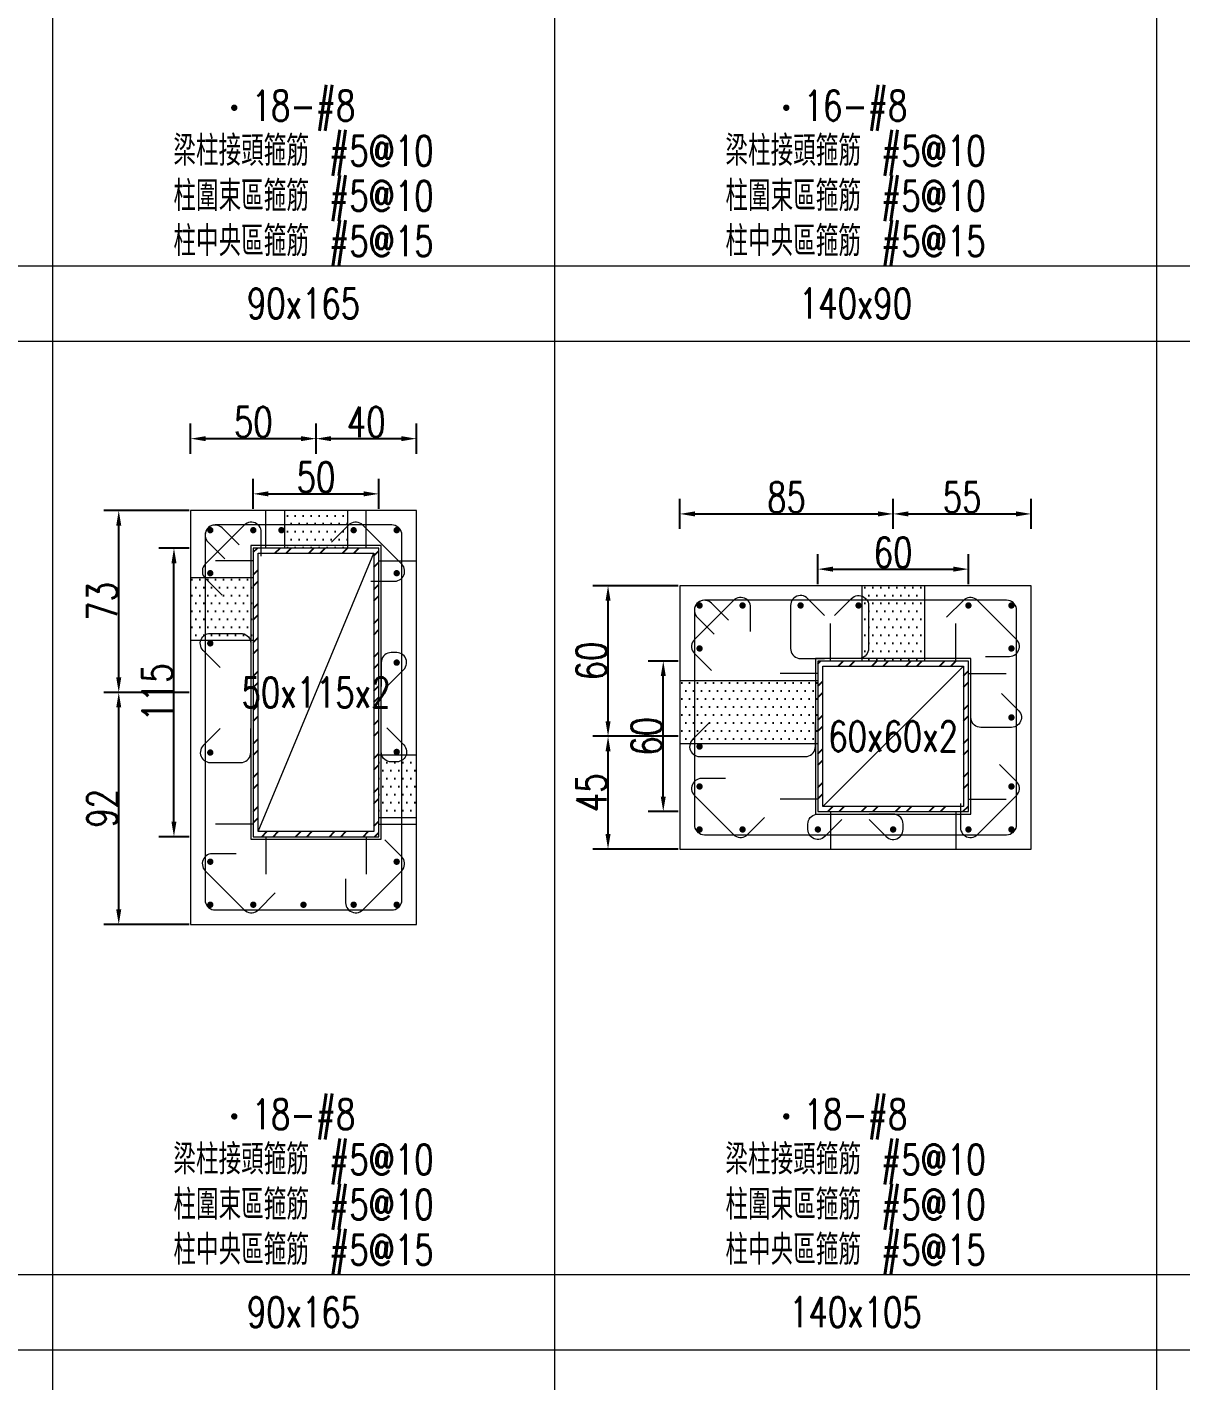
# Model space of a CAD drawing. Header units: millimetres. Extents: x 0 to 3905, y 0 to 8880.
# Drawn here: x 460 to 920, y 2802 to 3341 of the extents above; entities that cross this region are included whole.
import ezdxf
from ezdxf.enums import TextEntityAlignment as Align

# ---------------------------------------------------------------- set-up
doc = ezdxf.new("R2010")
doc.units = ezdxf.units.MM
doc.layers.get('DEFPOINTS').update_dxf_attribs({"color": 3})
for name, color, linetype in [('Hatch線', 6, 'Continuous'), ('TC-鋼粱', 132, 'Continuous'), ('主筋斷面', 2, 'Continuous'), ('文字-主筋根數', 7, 'Continuous'), ('文字-剪力筋 中央區', 7, 'Continuous'), ('文字-剪力筋-BC', 7, 'Continuous'), ('文字-剪力筋-圍束區', 7, 'Continuous'), ('文字-斷面尺寸', 7, 'Continuous'), ('文字-輔助字', 7, 'Continuous'), ('柱斷面線', 4, 'Continuous'), ('標註字', 4, 'Continuous'), ('箍筋線', 1, 'Continuous'), ('網格線', 7, 'Continuous'), ('鋼柱', 11, 'Continuous')]:
    doc.layers.add(name, color=color, linetype=linetype)
doc.styles.add('note', font='txt.shx', dxfattribs={"width": 0.75, "height": 12})
doc.styles.add('txt', font='txt.shx', dxfattribs={"height": 0.2, "bigfont": 'chineset.shx'})
doc.dimstyles.new('RCAD_DIM', dxfattribs={"dimtxt": 12, "dimasz": 6, "dimexe": 6, "dimexo": 0.625, "dimtad": 1, "dimdec": 0, "dimdsep": 46, "dimtxsty": 'note', "dimcen": 2.5, "dimclrd": 256, "dimclre": 256, "dimclrt": 256, "dimadec": 0, "dimazin": 0, "dimtfac": 1, "dimtmove": 0, "dimatfit": 3, "dimfxl": 0, "dimtolj": 1, "dimarcsym": 0})

# ---------------------------------------------------------------- blocks, each defined once
blk = doc.blocks.new('*D324')
at = {"layer": 'DEFPOINTS', "color": 0}
for p in [(600, 3155.12), (550, 3148.5), (600, 3148.5)]:
    blk.add_point(p, dxfattribs=at)
at = {"layer": '標註字', "lineweight": -2}
for p, q in [((550, 3149.12), (550, 3161.12)), ((600, 3149.12), (600, 3161.12)), ((556, 3155.12), (594, 3155.12))]:
    blk.add_line(p, q, dxfattribs=at)
at = {"layer": '標註字'}
for points in [[(556, 3156.12), (556, 3154.12), (550, 3155.12)], [(594, 3154.12), (594, 3156.12), (600, 3155.12)]]:
    blk.add_solid(points, dxfattribs=at)
at = {"layer": '標註字', "insert": (575, 3161.75), "char_height": 12, "attachment_point": 5, "style": 'note'}
blk.add_mtext('\\A1;50', dxfattribs=at)
blk = doc.blocks.new('*D325')
at = {"layer": 'DEFPOINTS', "color": 0}
for p in [(518.38, 3133.49), (525, 3133.49), (525, 3018.49)]:
    blk.add_point(p, dxfattribs=at)
at = {"layer": '標註字', "lineweight": -2}
for p, q in [((524.38, 3133.49), (512.38, 3133.49)), ((518.38, 3024.49), (518.38, 3127.49)), ((524.38, 3018.49), (512.38, 3018.49))]:
    blk.add_line(p, q, dxfattribs=at)
at = {"layer": '標註字'}
for points in [[(519.38, 3127.49), (517.38, 3127.49), (518.38, 3133.49)], [(517.38, 3024.49), (519.38, 3024.49), (518.38, 3018.49)]]:
    blk.add_solid(points, dxfattribs=at)
at = {"layer": '標註字', "insert": (511.75, 3075.99), "char_height": 12, "attachment_point": 5, "rotation": 90, "style": 'note'}
blk.add_mtext('\\A1;115', dxfattribs=at)
blk = doc.blocks.new('*D326')
at = {"layer": 'DEFPOINTS', "color": 0}
for p in [(575, 3177.12), (525, 3170.5), (575, 3170.5)]:
    blk.add_point(p, dxfattribs=at)
at = {"layer": '標註字', "lineweight": -2}
for p, q in [((525, 3171.12), (525, 3183.12)), ((575, 3171.12), (575, 3183.12)), ((531, 3177.12), (569, 3177.12))]:
    blk.add_line(p, q, dxfattribs=at)
at = {"layer": '標註字'}
for points in [[(531, 3178.12), (531, 3176.12), (525, 3177.12)], [(569, 3176.12), (569, 3178.12), (575, 3177.12)]]:
    blk.add_solid(points, dxfattribs=at)
at = {"layer": '標註字', "insert": (550, 3183.75), "char_height": 12, "attachment_point": 5, "style": 'note'}
blk.add_mtext('\\A1;50', dxfattribs=at)
blk = doc.blocks.new('*D327')
at = {"layer": 'DEFPOINTS', "color": 0}
for p in [(615, 3177.12), (575, 3170.5), (615, 3170.5)]:
    blk.add_point(p, dxfattribs=at)
at = {"layer": '標註字', "lineweight": -2}
for p, q in [((575, 3171.12), (575, 3183.12)), ((615, 3171.12), (615, 3183.12)), ((581, 3177.12), (609, 3177.12))]:
    blk.add_line(p, q, dxfattribs=at)
at = {"layer": '標註字'}
for points in [[(581, 3178.12), (581, 3176.12), (575, 3177.12)], [(609, 3176.12), (609, 3178.12), (615, 3177.12)]]:
    blk.add_solid(points, dxfattribs=at)
at = {"layer": '標註字', "insert": (595, 3183.75), "char_height": 12, "attachment_point": 5, "style": 'note'}
blk.add_mtext('\\A1;40', dxfattribs=at)
blk = doc.blocks.new('*D328')
at = {"layer": 'DEFPOINTS', "color": 0}
for p in [(496.38, 3075.99), (525, 3075.99), (525, 2983.5)]:
    blk.add_point(p, dxfattribs=at)
at = {"layer": '標註字', "lineweight": -2}
for p, q in [((524.38, 3075.99), (490.38, 3075.99)), ((496.38, 2989.5), (496.38, 3069.99)), ((524.38, 2983.5), (490.38, 2983.5))]:
    blk.add_line(p, q, dxfattribs=at)
at = {"layer": '標註字'}
for points in [[(497.38, 3069.99), (495.38, 3069.99), (496.38, 3075.99)], [(495.38, 2989.5), (497.38, 2989.5), (496.38, 2983.5)]]:
    blk.add_solid(points, dxfattribs=at)
at = {"layer": '標註字', "insert": (489.75, 3029.74), "char_height": 12, "attachment_point": 5, "rotation": 90, "style": 'note'}
blk.add_mtext('\\A1;92', dxfattribs=at)
blk = doc.blocks.new('*D329')
at = {"layer": 'DEFPOINTS', "color": 0}
for p in [(496.38, 3148.5), (525, 3148.5), (525, 3075.99)]:
    blk.add_point(p, dxfattribs=at)
at = {"layer": '標註字', "lineweight": -2}
for p, q in [((524.38, 3148.5), (490.38, 3148.5)), ((496.38, 3081.99), (496.38, 3142.5)), ((524.38, 3075.99), (490.38, 3075.99))]:
    blk.add_line(p, q, dxfattribs=at)
at = {"layer": '標註字'}
for points in [[(497.38, 3142.5), (495.38, 3142.5), (496.38, 3148.5)], [(495.38, 3081.99), (497.38, 3081.99), (496.38, 3075.99)]]:
    blk.add_solid(points, dxfattribs=at)
at = {"layer": '標註字', "insert": (489.75, 3112.24), "char_height": 12, "attachment_point": 5, "rotation": 90, "style": 'note'}
blk.add_mtext('\\A1;73', dxfattribs=at)
blk = doc.blocks.new('Circle_Filled')
at = {"const_width": 0.5}
blk.add_lwpolyline([(-0.25, 0, 1), (0.25, 0, 1)], format="xyb", close=True, dxfattribs=at)
blk = doc.blocks.new('*D456')
at = {"layer": 'DEFPOINTS', "color": 0}
for p in [(835, 3125.12), (775, 3118.5), (835, 3118.5)]:
    blk.add_point(p, dxfattribs=at)
at = {"layer": '標註字', "lineweight": -2}
for p, q in [((775, 3119.12), (775, 3131.12)), ((835, 3119.12), (835, 3131.12)), ((781, 3125.12), (829, 3125.12))]:
    blk.add_line(p, q, dxfattribs=at)
at = {"layer": '標註字'}
for points in [[(781, 3126.12), (781, 3124.12), (775, 3125.12)], [(829, 3124.12), (829, 3126.12), (835, 3125.12)]]:
    blk.add_solid(points, dxfattribs=at)
at = {"layer": '標註字', "insert": (805, 3131.75), "char_height": 12, "attachment_point": 5, "style": 'note'}
blk.add_mtext('\\A1;60', dxfattribs=at)
blk = doc.blocks.new('*D457')
at = {"layer": 'DEFPOINTS', "color": 0}
for p in [(713.38, 3088.5), (720, 3088.5), (720, 3028.5)]:
    blk.add_point(p, dxfattribs=at)
at = {"layer": '標註字', "lineweight": -2}
for p, q in [((719.38, 3088.5), (707.38, 3088.5)), ((713.38, 3034.5), (713.38, 3082.5)), ((719.38, 3028.5), (707.38, 3028.5))]:
    blk.add_line(p, q, dxfattribs=at)
at = {"layer": '標註字'}
for points in [[(714.38, 3082.5), (712.38, 3082.5), (713.38, 3088.5)], [(712.38, 3034.5), (714.38, 3034.5), (713.38, 3028.5)]]:
    blk.add_solid(points, dxfattribs=at)
at = {"layer": '標註字', "insert": (706.75, 3058.5), "char_height": 12, "attachment_point": 5, "rotation": 90, "style": 'note'}
blk.add_mtext('\\A1;60', dxfattribs=at)
blk = doc.blocks.new('*D458')
at = {"layer": 'DEFPOINTS', "color": 0}
for p in [(805, 3147.12), (720, 3140.5), (805, 3140.5)]:
    blk.add_point(p, dxfattribs=at)
at = {"layer": '標註字', "lineweight": -2}
for p, q in [((720, 3141.12), (720, 3153.12)), ((805, 3141.12), (805, 3153.12)), ((726, 3147.12), (799, 3147.12))]:
    blk.add_line(p, q, dxfattribs=at)
at = {"layer": '標註字'}
for points in [[(726, 3148.12), (726, 3146.12), (720, 3147.12)], [(799, 3146.12), (799, 3148.12), (805, 3147.12)]]:
    blk.add_solid(points, dxfattribs=at)
at = {"layer": '標註字', "insert": (762.5, 3153.75), "char_height": 12, "attachment_point": 5, "style": 'note'}
blk.add_mtext('\\A1;85', dxfattribs=at)
blk = doc.blocks.new('*D459')
at = {"layer": 'DEFPOINTS', "color": 0}
for p in [(860, 3147.12), (805, 3140.5), (860, 3140.5)]:
    blk.add_point(p, dxfattribs=at)
at = {"layer": '標註字', "lineweight": -2}
for p, q in [((805, 3141.12), (805, 3153.12)), ((860, 3141.12), (860, 3153.12)), ((811, 3147.12), (854, 3147.12))]:
    blk.add_line(p, q, dxfattribs=at)
at = {"layer": '標註字'}
for points in [[(811, 3148.12), (811, 3146.12), (805, 3147.12)], [(854, 3146.12), (854, 3148.12), (860, 3147.12)]]:
    blk.add_solid(points, dxfattribs=at)
at = {"layer": '標註字', "insert": (832.5, 3153.75), "char_height": 12, "attachment_point": 5, "style": 'note'}
blk.add_mtext('\\A1;55', dxfattribs=at)
blk = doc.blocks.new('*D460')
at = {"layer": 'DEFPOINTS', "color": 0}
for p in [(691.38, 3058.5), (720, 3058.5), (720, 3013.5)]:
    blk.add_point(p, dxfattribs=at)
at = {"layer": '標註字', "lineweight": -2}
for p, q in [((719.38, 3058.5), (685.38, 3058.5)), ((691.38, 3019.5), (691.38, 3052.5)), ((719.38, 3013.5), (685.38, 3013.5))]:
    blk.add_line(p, q, dxfattribs=at)
at = {"layer": '標註字'}
for points in [[(692.38, 3052.5), (690.38, 3052.5), (691.38, 3058.5)], [(690.38, 3019.5), (692.38, 3019.5), (691.38, 3013.5)]]:
    blk.add_solid(points, dxfattribs=at)
at = {"layer": '標註字', "insert": (684.75, 3036), "char_height": 12, "attachment_point": 5, "rotation": 90, "style": 'note'}
blk.add_mtext('\\A1;45', dxfattribs=at)
blk = doc.blocks.new('*D461')
at = {"layer": 'DEFPOINTS', "color": 0}
for p in [(691.38, 3118.5), (720, 3118.5), (720, 3058.5)]:
    blk.add_point(p, dxfattribs=at)
at = {"layer": '標註字', "lineweight": -2}
for p, q in [((719.38, 3118.5), (685.38, 3118.5)), ((691.38, 3064.5), (691.38, 3112.5)), ((719.38, 3058.5), (685.38, 3058.5))]:
    blk.add_line(p, q, dxfattribs=at)
at = {"layer": '標註字'}
for points in [[(692.38, 3112.5), (690.38, 3112.5), (691.38, 3118.5)], [(690.38, 3064.5), (692.38, 3064.5), (691.38, 3058.5)]]:
    blk.add_solid(points, dxfattribs=at)
at = {"layer": '標註字', "insert": (684.75, 3088.5), "char_height": 12, "attachment_point": 5, "rotation": 90, "style": 'note'}
blk.add_mtext('\\A1;60', dxfattribs=at)

msp = doc.modelspace()

# ---------------------------------------------------------------- hatches: boundary and pattern name
at = {"layer": 'Hatch線'}
h = msp.add_hatch(dxfattribs=at)
h.set_pattern_fill('ANSI32', color=256, style=0)
h.paths.add_polyline_path([(550, 3018.49), (600, 3018.49), (600, 3133.49), (550, 3133.49)], flags=17)
h.paths.add_polyline_path([(552, 3020.49), (552, 3131.49), (598, 3131.49), (598, 3020.49)])
h = msp.add_hatch(dxfattribs=at)
h.set_pattern_fill('ANSI32', color=256, style=0)
h.paths.add_polyline_path([(775, 3028.5), (835, 3028.5), (835, 3088.5), (775, 3088.5)], flags=17)
h.paths.add_polyline_path([(777, 3030.5), (777, 3086.5), (833, 3086.5), (833, 3030.5)])
at = {"layer": 'TC-鋼粱'}
h = msp.add_hatch(dxfattribs=at)
h.set_pattern_fill('DOTS', color=256, scale=2, style=0)
h.paths.add_polyline_path([(587.5, 3148.5), (562.5, 3148.5), (562.5, 3133.49), (587.5, 3133.49)], flags=17)
h = msp.add_hatch(dxfattribs=at)
h.set_pattern_fill('DOTS', color=256, scale=2, style=0)
h.paths.add_polyline_path([(525, 3121.81), (525, 3096.81), (550, 3096.81), (550, 3121.81)], flags=17)
h = msp.add_hatch(dxfattribs=at)
h.set_pattern_fill('DOTS', color=256, scale=2, style=0)
h.paths.add_polyline_path([(817.5, 3118.5), (792.5, 3118.5), (792.5, 3088.5), (817.5, 3088.5)], flags=17)
h = msp.add_hatch(dxfattribs=at)
h.set_pattern_fill('DOTS', color=256, scale=2, style=0)
h.paths.add_polyline_path([(720, 3080.69), (720, 3055.69), (775, 3055.69), (775, 3080.69)], flags=17)
h = msp.add_hatch(dxfattribs=at)
h.set_pattern_fill('DOTS', color=256, scale=2, style=0)
h.paths.add_polyline_path([(615, 3026), (615, 3051), (600, 3051), (600, 3026)], flags=17)

# ---------------------------------------------------------------- linework, layer by layer
at = {"layer": 'DEFPOINTS', "lineweight": 5}
for points in [[(555, 3133.49), (555, 3148.49)], [(595, 3133.49), (595, 3148.49)], [(550, 3017.49), (601, 3017.49), (601, 3134.49), (549, 3134.49), (549, 3017.49), (550, 3017.49)], [(552, 3020.49), (598, 3131.49)], [(550, 3128.49), (535, 3128.49)], [(600, 3128.49), (615, 3128.49)], [(780, 3088.5), (780, 3103.5)], [(830, 3088.5), (830, 3103.5)], [(775, 3027.5), (836, 3027.5), (836, 3089.5), (774, 3089.5), (774, 3027.5), (775, 3027.5)], [(777, 3030.5), (833, 3086.5)], [(775, 3083.5), (760, 3083.5)], [(835, 3083.5), (850, 3083.5)], [(775, 3033.5), (760, 3033.5)], [(835, 3033.5), (850, 3033.5)], [(780, 3028.5), (780, 3013.5)], [(830, 3028.5), (830, 3013.5)], [(550, 3023.49), (535, 3023.49)], [(600, 3023.49), (615, 3023.49)], [(555, 3018.49), (555, 3003.49)], [(595, 3018.49), (595, 3003.49)]]:
    msp.add_lwpolyline(points, dxfattribs=at)
at = {"layer": 'TC-鋼粱', "lineweight": 5}
for points in [[(562.5, 3148.5), (562.5, 3133.49)], [(587.5, 3148.5), (587.5, 3133.49)], [(525, 3121.81), (550, 3121.81)], [(792.5, 3118.5), (792.5, 3088.5)], [(817.5, 3118.5), (817.5, 3088.5)], [(525, 3096.81), (550, 3096.81)], [(720, 3080.69), (775, 3080.69)], [(720, 3055.69), (775, 3055.69)], [(615, 3051), (600, 3051)], [(615, 3026), (600, 3026)]]:
    msp.add_lwpolyline(points, dxfattribs=at)
at = {"layer": '柱斷面線', "lineweight": 5}
for points in [[(525, 2983.5), (615, 2983.5), (615, 3148.5), (525, 3148.5), (525, 2983.5)], [(720, 3013.5), (860, 3013.5), (860, 3118.5), (720, 3118.5), (720, 3013.5)]]:
    msp.add_lwpolyline(points, dxfattribs=at)
at = {"layer": '箍筋線', "lineweight": 5}
for points in [[(553.19, 3130.31), (553.19, 3139.85), (553.13, 3140.52), (552.96, 3141.16), (552.69, 3141.77), (552.32, 3142.33), (551.86, 3142.82), (551.33, 3143.22), (550.73, 3143.52), (550.1, 3143.73), (549.43, 3143.82), (548.77, 3143.8), (548.11, 3143.67), (547.49, 3143.43), (546.91, 3143.09), (546.4, 3142.66), (530.84, 3127.1), (530.39, 3126.57), (530.05, 3125.97), (529.81, 3125.32), (529.69, 3124.63), (529.69, 3123.94), (529.81, 3123.26), (530.05, 3122.61), (530.39, 3122.01), (530.84, 3121.48), (537.58, 3114.73)], [(544.33, 3134.79), (537.58, 3141.54), (537.07, 3141.97), (536.49, 3142.31), (535.87, 3142.55), (535.22, 3142.68), (534.55, 3142.7), (533.89, 3142.61), (533.25, 3142.4), (532.66, 3142.1), (532.12, 3141.69), (531.66, 3141.21), (531.29, 3140.65), (531.02, 3140.04), (530.85, 3139.4), (530.79, 3138.73), (530.79, 2993.27), (530.86, 2992.58), (531.03, 2991.91), (531.33, 2991.28), (531.72, 2990.71), (532.21, 2990.22), (532.78, 2989.83), (533.41, 2989.53), (534.08, 2989.36), (534.77, 2989.29), (605.23, 2989.29), (605.92, 2989.36), (606.59, 2989.53), (607.22, 2989.83), (607.79, 2990.22), (608.28, 2990.71), (608.67, 2991.28), (608.97, 2991.91), (609.14, 2992.58), (609.21, 2993.27), (609.21, 3138.73), (609.14, 3139.42), (608.97, 3140.09), (608.67, 3140.72), (608.28, 3141.29), (607.79, 3141.78), (607.22, 3142.17), (606.59, 3142.47), (605.92, 3142.64), (605.23, 3142.71), (534.77, 3142.71), (534.1, 3142.65), (533.46, 3142.48), (532.85, 3142.21), (532.29, 3141.84), (531.81, 3141.38), (531.4, 3140.84), (531.1, 3140.25), (530.89, 3139.61), (530.8, 3138.95), (530.82, 3138.28), (530.95, 3137.63), (531.19, 3137.01), (531.53, 3136.43), (531.96, 3135.92), (538.71, 3129.17)], [(596.81, 3120.31), (606.35, 3120.31), (607.02, 3120.37), (607.66, 3120.54), (608.27, 3120.81), (608.83, 3121.18), (609.32, 3121.64), (609.72, 3122.17), (610.02, 3122.77), (610.23, 3123.4), (610.32, 3124.07), (610.3, 3124.73), (610.17, 3125.39), (609.93, 3126.01), (609.59, 3126.59), (609.16, 3127.1), (593.6, 3142.66), (593.07, 3143.11), (592.47, 3143.45), (591.82, 3143.69), (591.13, 3143.81), (590.44, 3143.81), (589.76, 3143.69), (589.11, 3143.45), (588.51, 3143.11), (587.98, 3142.66), (581.23, 3135.92)], [(748.19, 3100.31), (748.19, 3109.85), (748.13, 3110.52), (747.96, 3111.16), (747.69, 3111.77), (747.32, 3112.33), (746.86, 3112.82), (746.33, 3113.22), (745.73, 3113.52), (745.1, 3113.73), (744.43, 3113.82), (743.77, 3113.8), (743.11, 3113.67), (742.49, 3113.43), (741.91, 3113.09), (741.4, 3112.66), (725.84, 3097.1), (725.39, 3096.57), (725.05, 3095.97), (724.81, 3095.32), (724.69, 3094.63), (724.69, 3093.94), (724.81, 3093.26), (725.05, 3092.61), (725.39, 3092.01), (725.84, 3091.48), (732.58, 3084.73)], [(777.67, 3106.7), (770.93, 3113.45), (770.42, 3113.88), (769.84, 3114.22), (769.22, 3114.46), (768.56, 3114.59), (767.89, 3114.61), (767.23, 3114.52), (766.59, 3114.31), (766, 3114.01), (765.47, 3113.6), (765.01, 3113.12), (764.64, 3112.56), (764.36, 3111.95), (764.2, 3111.31), (764.14, 3110.64), (764.14, 3093.48), (764.2, 3092.78), (764.38, 3092.12), (764.67, 3091.49), (765.07, 3090.92), (765.56, 3090.43), (766.13, 3090.03), (766.76, 3089.74), (767.42, 3089.56), (768.12, 3089.5), (777.66, 3089.5)], [(781.67, 3106.7), (788.42, 3113.45), (788.93, 3113.88), (789.51, 3114.22), (790.13, 3114.46), (790.79, 3114.59), (791.45, 3114.61), (792.11, 3114.52), (792.75, 3114.31), (793.35, 3114.01), (793.88, 3113.6), (794.34, 3113.12), (794.71, 3112.56), (794.98, 3111.95), (795.15, 3111.31), (795.21, 3110.64), (795.21, 3093.48), (795.14, 3092.78), (794.97, 3092.12), (794.67, 3091.49), (794.28, 3090.92), (793.79, 3090.43), (793.22, 3090.03), (792.59, 3089.74), (791.92, 3089.56), (791.23, 3089.5), (781.69, 3089.5)], [(841.81, 3090.31), (851.35, 3090.31), (852.02, 3090.37), (852.66, 3090.54), (853.27, 3090.81), (853.83, 3091.18), (854.32, 3091.64), (854.72, 3092.17), (855.02, 3092.77), (855.23, 3093.4), (855.32, 3094.07), (855.3, 3094.73), (855.17, 3095.39), (854.93, 3096.01), (854.59, 3096.59), (854.16, 3097.1), (838.6, 3112.66), (838.07, 3113.11), (837.47, 3113.45), (836.82, 3113.69), (836.13, 3113.81), (835.44, 3113.81), (834.76, 3113.69), (834.11, 3113.45), (833.51, 3113.11), (832.98, 3112.66), (826.23, 3105.92)], [(739.33, 3104.79), (732.58, 3111.54), (732.07, 3111.97), (731.49, 3112.31), (730.87, 3112.55), (730.22, 3112.68), (729.55, 3112.7), (728.89, 3112.61), (728.25, 3112.4), (727.66, 3112.1), (727.12, 3111.69), (726.66, 3111.21), (726.29, 3110.65), (726.02, 3110.04), (725.85, 3109.4), (725.79, 3108.73), (725.79, 3023.27), (725.86, 3022.58), (726.03, 3021.91), (726.33, 3021.28), (726.72, 3020.71), (727.21, 3020.22), (727.78, 3019.83), (728.41, 3019.53), (729.08, 3019.36), (729.77, 3019.29), (850.23, 3019.29), (850.92, 3019.36), (851.59, 3019.53), (852.22, 3019.83), (852.79, 3020.22), (853.28, 3020.71), (853.67, 3021.28), (853.97, 3021.91), (854.14, 3022.58), (854.21, 3023.27), (854.21, 3108.73), (854.14, 3109.42), (853.97, 3110.09), (853.67, 3110.72), (853.28, 3111.29), (852.79, 3111.78), (852.22, 3112.17), (851.59, 3112.47), (850.92, 3112.64), (850.23, 3112.71), (729.77, 3112.71), (729.1, 3112.65), (728.46, 3112.48), (727.85, 3112.21), (727.29, 3111.84), (726.81, 3111.38), (726.4, 3110.84), (726.1, 3110.25), (725.89, 3109.61), (725.8, 3108.95), (725.82, 3108.28), (725.95, 3107.63), (726.19, 3107.01), (726.53, 3106.43), (726.96, 3105.92), (733.71, 3099.17)], [(536.8, 3085.98), (530.05, 3092.72), (529.62, 3093.24), (529.28, 3093.81), (529.04, 3094.43), (528.91, 3095.09), (528.89, 3095.76), (528.98, 3096.42), (529.19, 3097.06), (529.49, 3097.65), (529.9, 3098.18), (530.38, 3098.64), (530.94, 3099.01), (531.55, 3099.29), (532.19, 3099.45), (532.86, 3099.51), (545.02, 3099.51), (545.72, 3099.45), (546.38, 3099.27), (547.01, 3098.98), (547.58, 3098.58), (548.07, 3098.09), (548.47, 3097.52), (548.76, 3096.89), (548.94, 3096.23), (549, 3095.54), (549, 3086)], [(603.2, 3078.33), (609.95, 3085.07), (610.38, 3085.58), (610.72, 3086.16), (610.96, 3086.78), (611.09, 3087.44), (611.11, 3088.11), (611.02, 3088.77), (610.81, 3089.41), (610.51, 3090), (610.1, 3090.53), (609.62, 3090.99), (609.06, 3091.36), (608.45, 3091.64), (607.81, 3091.8), (607.14, 3091.86), (604.97, 3091.86), (604.28, 3091.8), (603.62, 3091.62), (602.99, 3091.33), (602.42, 3090.93), (601.93, 3090.44), (601.53, 3089.87), (601.24, 3089.24), (601.06, 3088.58), (601, 3087.88), (601, 3078.34)], [(848.2, 3075.56), (854.95, 3068.81), (855.38, 3068.3), (855.72, 3067.72), (855.96, 3067.1), (856.09, 3066.45), (856.11, 3065.78), (856.02, 3065.12), (855.81, 3064.48), (855.51, 3063.89), (855.1, 3063.35), (854.62, 3062.89), (854.06, 3062.52), (853.45, 3062.25), (852.81, 3062.08), (852.14, 3062.02), (839.98, 3062.02), (839.28, 3062.09), (838.62, 3062.26), (837.99, 3062.56), (837.42, 3062.95), (836.93, 3063.44), (836.53, 3064.01), (836.24, 3064.64), (836.06, 3065.31), (836, 3066), (836, 3075.54)], [(536.8, 3061.57), (530.05, 3054.83), (529.62, 3054.32), (529.28, 3053.74), (529.04, 3053.12), (528.91, 3052.46), (528.89, 3051.79), (528.98, 3051.13), (529.19, 3050.5), (529.49, 3049.9), (529.9, 3049.37), (530.38, 3048.91), (530.94, 3048.54), (531.55, 3048.27), (532.19, 3048.1), (532.86, 3048.04), (545.02, 3048.04), (545.72, 3048.1), (546.38, 3048.28), (547.01, 3048.58), (547.58, 3048.97), (548.07, 3049.46), (548.47, 3050.03), (548.76, 3050.66), (548.94, 3051.33), (549, 3052.02), (549, 3061.56)], [(603.2, 3061.83), (609.95, 3055.08), (610.38, 3054.57), (610.72, 3053.99), (610.96, 3053.37), (611.09, 3052.71), (611.11, 3052.05), (611.02, 3051.39), (610.81, 3050.75), (610.51, 3050.16), (610.1, 3049.62), (609.62, 3049.16), (609.06, 3048.79), (608.45, 3048.52), (607.81, 3048.35), (607.14, 3048.29), (604.97, 3048.29), (604.28, 3048.36), (603.62, 3048.53), (602.99, 3048.83), (602.42, 3049.22), (601.93, 3049.71), (601.53, 3050.28), (601.24, 3050.91), (601.06, 3051.58), (601, 3052.27), (601, 3061.81)], [(731.8, 3063.98), (725.05, 3057.24), (724.62, 3056.72), (724.28, 3056.15), (724.04, 3055.52), (723.91, 3054.87), (723.89, 3054.2), (723.98, 3053.54), (724.19, 3052.9), (724.49, 3052.31), (724.9, 3051.78), (725.38, 3051.32), (725.94, 3050.95), (726.55, 3050.67), (727.19, 3050.51), (727.86, 3050.45), (770.02, 3050.45), (770.72, 3050.51), (771.38, 3050.69), (772.01, 3050.98), (772.58, 3051.38), (773.07, 3051.87), (773.47, 3052.44), (773.76, 3053.06), (773.94, 3053.73), (774, 3054.42), (774, 3063.96)], [(831.81, 3031.69), (831.81, 3022.15), (831.87, 3021.48), (832.04, 3020.84), (832.31, 3020.23), (832.68, 3019.67), (833.14, 3019.18), (833.67, 3018.78), (834.27, 3018.48), (834.9, 3018.27), (835.57, 3018.18), (836.23, 3018.2), (836.89, 3018.33), (837.51, 3018.57), (838.09, 3018.91), (838.6, 3019.34), (854.16, 3034.9), (854.61, 3035.43), (854.95, 3036.03), (855.19, 3036.68), (855.31, 3037.37), (855.31, 3038.06), (855.19, 3038.74), (854.95, 3039.39), (854.61, 3039.99), (854.16, 3040.52), (847.42, 3047.27)], [(738.19, 3041.69), (728.65, 3041.69), (727.98, 3041.63), (727.34, 3041.46), (726.73, 3041.19), (726.17, 3040.82), (725.68, 3040.36), (725.28, 3039.83), (724.98, 3039.23), (724.77, 3038.6), (724.68, 3037.93), (724.7, 3037.27), (724.83, 3036.61), (725.07, 3035.99), (725.41, 3035.41), (725.84, 3034.9), (741.4, 3019.34), (741.93, 3018.89), (742.53, 3018.55), (743.18, 3018.31), (743.87, 3018.19), (744.56, 3018.19), (745.24, 3018.31), (745.89, 3018.55), (746.49, 3018.89), (747.02, 3019.34), (753.77, 3026.08)], [(784.56, 3025.3), (777.81, 3018.55), (777.3, 3018.12), (776.72, 3017.78), (776.1, 3017.54), (775.45, 3017.41), (774.78, 3017.39), (774.12, 3017.48), (773.48, 3017.69), (772.89, 3017.99), (772.35, 3018.4), (771.89, 3018.88), (771.52, 3019.44), (771.25, 3020.05), (771.08, 3020.69), (771.02, 3021.36), (771.02, 3023.53), (771.09, 3024.22), (771.26, 3024.88), (771.56, 3025.51), (771.95, 3026.08), (772.44, 3026.57), (773.01, 3026.97), (773.64, 3027.26), (774.31, 3027.44), (775, 3027.5), (784.54, 3027.5)], [(795.44, 3025.3), (802.19, 3018.55), (802.7, 3018.12), (803.28, 3017.78), (803.9, 3017.54), (804.55, 3017.41), (805.22, 3017.39), (805.88, 3017.48), (806.52, 3017.69), (807.11, 3017.99), (807.65, 3018.4), (808.11, 3018.88), (808.48, 3019.44), (808.75, 3020.05), (808.92, 3020.69), (808.98, 3021.36), (808.98, 3023.53), (808.91, 3024.22), (808.74, 3024.88), (808.44, 3025.51), (808.05, 3026.08), (807.56, 3026.57), (806.99, 3026.97), (806.36, 3027.26), (805.69, 3027.44), (805, 3027.5), (795.46, 3027.5)], [(586.81, 3001.69), (586.81, 2992.15), (586.87, 2991.48), (587.04, 2990.84), (587.31, 2990.23), (587.68, 2989.67), (588.14, 2989.18), (588.67, 2988.78), (589.27, 2988.48), (589.9, 2988.27), (590.57, 2988.18), (591.23, 2988.2), (591.89, 2988.33), (592.51, 2988.57), (593.09, 2988.91), (593.6, 2989.34), (609.16, 3004.9), (609.61, 3005.43), (609.95, 3006.03), (610.19, 3006.68), (610.31, 3007.37), (610.31, 3008.06), (610.19, 3008.74), (609.95, 3009.39), (609.61, 3009.99), (609.16, 3010.52), (602.42, 3017.27)], [(543.19, 3011.69), (533.65, 3011.69), (532.98, 3011.63), (532.34, 3011.46), (531.73, 3011.19), (531.17, 3010.82), (530.68, 3010.36), (530.28, 3009.83), (529.98, 3009.23), (529.77, 3008.6), (529.68, 3007.93), (529.7, 3007.27), (529.83, 3006.61), (530.07, 3005.99), (530.41, 3005.41), (530.84, 3004.9), (546.4, 2989.34), (546.93, 2988.89), (547.53, 2988.55), (548.18, 2988.31), (548.87, 2988.19), (549.56, 2988.19), (550.24, 2988.31), (550.89, 2988.55), (551.49, 2988.89), (552.02, 2989.34), (558.77, 2996.08)]]:
    msp.add_lwpolyline(points, dxfattribs=at)
at = {"layer": '網格線', "lineweight": 5}
for points in [[(470, 3618), (470, 3246)], [(670, 3618), (670, 3246)], [(910, 3618), (910, 3246)], [(270, 3246), (470, 3246)], [(470, 3246), (670, 3246)], [(470, 3246), (470, 3216)], [(670, 3246), (910, 3246)], [(670, 3246), (670, 3216)], [(910, 3246), (1180, 3246)], [(910, 3246), (910, 3216)], [(270, 3216), (470, 3216)], [(470, 3216), (670, 3216)], [(470, 3216), (470, 2844)], [(670, 3216), (910, 3216)], [(670, 3216), (670, 2844)], [(910, 3216), (1180, 3216)], [(910, 3216), (910, 2844)], [(270, 2844), (470, 2844)], [(470, 2844), (670, 2844)], [(470, 2844), (470, 2814)], [(670, 2844), (910, 2844)], [(670, 2844), (670, 2814)], [(910, 2844), (1180, 2844)], [(910, 2844), (910, 2814)], [(270, 2814), (470, 2814)], [(470, 2814), (670, 2814)], [(470, 2814), (470, 2442)], [(670, 2814), (910, 2814)], [(670, 2814), (670, 2442)], [(910, 2814), (1180, 2814)], [(910, 2814), (910, 2442)]]:
    msp.add_lwpolyline(points, dxfattribs=at)
at = {"layer": '鋼柱', "lineweight": 5}
for points in [[(550, 3018.49), (600, 3018.49), (600, 3133.49), (550, 3133.49), (550, 3018.49)], [(552, 3020.49), (552, 3131.49), (598, 3131.49), (598, 3020.49), (552, 3020.49)], [(775, 3028.5), (835, 3028.5), (835, 3088.5), (775, 3088.5), (775, 3028.5)], [(777, 3030.5), (777, 3086.5), (833, 3086.5), (833, 3030.5), (777, 3030.5)]]:
    msp.add_lwpolyline(points, dxfattribs=at)

# ---------------------------------------------------------------- block references
at = {"layer": '主筋斷面', "lineweight": 5, "xscale": 2.539999961853027, "yscale": 2.539999961853027}
for p in [(542.42, 3309), (762.42, 3309), (532.86, 3140.64), (550, 3140.64), (561.23, 3140.64), (590, 3140.64), (607.14, 3140.64), (532.86, 3123.5), (607.14, 3123.5), (727.86, 3110.64), (745, 3110.64), (768.12, 3110.64), (791.23, 3110.64), (835, 3110.64), (852.14, 3110.64), (532.86, 3095.54), (727.86, 3093.5), (852.14, 3093.5), (607.14, 3087.88), (852.14, 3066), (727.86, 3054.42), (532.86, 3052.02), (607.14, 3052.27), (727.86, 3038.5), (852.14, 3038.5), (727.86, 3021.36), (745, 3021.36), (775, 3021.36), (805, 3021.36), (835, 3021.36), (852.14, 3021.36), (532.86, 3008.5), (607.14, 3008.5), (532.86, 2991.36), (550, 2991.36), (570, 2991.36), (590, 2991.36), (607.14, 2991.36), (542.42, 2907), (762.42, 2907)]:
    msp.add_blockref('Circle_Filled', p, dxfattribs=at)

# ---------------------------------------------------------------- texts
at = {"layer": '文字-主筋根數', "style": 'txt', "width": 0.75}
for s, p in [('18-#8', (570, 3309)), ('16-#8', (790, 3309)), ('18-#8', (570, 2907)), ('18-#8', (790, 2907))]:
    msp.add_text(s, height=12, dxfattribs=at).set_placement(p, align=Align.MIDDLE)
at = {"layer": '文字-剪力筋 中央區', "style": 'txt', "width": 0.75}
for p in [(570, 3255), (790, 3255), (570, 2853), (790, 2853)]:
    msp.add_text('柱中央區箍筋 #5@15', height=12, dxfattribs=at).set_placement(p, align=Align.MIDDLE)
at = {"layer": '文字-剪力筋-BC', "style": 'txt', "width": 0.75}
for p in [(570, 3291), (790, 3291), (570, 2889), (790, 2889)]:
    msp.add_text('梁柱接頭箍筋 #5@10', height=12, dxfattribs=at).set_placement(p, align=Align.MIDDLE)
at = {"layer": '文字-剪力筋-圍束區', "style": 'txt', "width": 0.75}
for p in [(570, 3273), (790, 3273), (570, 2871), (790, 2871)]:
    msp.add_text('柱圍束區箍筋 #5@10', height=12, dxfattribs=at).set_placement(p, align=Align.MIDDLE)
at = {"layer": '文字-斷面尺寸', "style": 'txt', "width": 0.75}
for s, p in [('90x165', (570, 3231)), ('140x90', (790, 3231)), ('90x165', (570, 2829)), ('140x105', (790, 2829))]:
    msp.add_text(s, height=12, dxfattribs=at).set_placement(p, align=Align.MIDDLE)
at = {"layer": '文字-輔助字', "style": 'txt', "width": 0.75}
for s, p in [('50x115x2', (575, 3075.99)), ('60x60x2', (805, 3058.5))]:
    msp.add_text(s, height=12, dxfattribs=at).set_placement(p, align=Align.MIDDLE)

# ---------------------------------------------------------------- dimensions: what is measured, and where the dimension line sits
at = {"layer": '標註字'}
for base, p1, p2, picture, middle in [((575, 3177.12), (525, 3170.5), (575, 3170.5), '*D326', (550, 3183.75)), ((615, 3177.12), (575, 3170.5), (615, 3170.5), '*D327', (595, 3183.75)), ((600, 3155.12), (550, 3148.5), (600, 3148.5), '*D324', (575, 3161.75)), ((805, 3147.12), (720, 3140.5), (805, 3140.5), '*D458', (762.5, 3153.75)), ((860, 3147.12), (805, 3140.5), (860, 3140.5), '*D459', (832.5, 3153.75)), ((835, 3125.12), (775, 3118.5), (835, 3118.5), '*D456', (805, 3131.75))]:
    dim = msp.add_linear_dim(base=base, p1=p1, p2=p2, dimstyle='RCAD_DIM', dxfattribs=at)
    dim.commit()
    dim.dimension.update_dxf_attribs({"geometry": picture, "text_midpoint": middle})
for base, p1, p2, picture, middle in [((496.38, 3148.5), (525, 3075.99), (525, 3148.5), '*D329', (489.75, 3112.24)), ((518.38, 3133.49), (525, 3018.49), (525, 3133.49), '*D325', (511.75, 3075.99)), ((691.38, 3118.5), (720, 3058.5), (720, 3118.5), '*D461', (684.75, 3088.5)), ((713.38, 3088.5), (720, 3028.5), (720, 3088.5), '*D457', (706.75, 3058.5)), ((496.38, 3075.99), (525, 2983.5), (525, 3075.99), '*D328', (489.75, 3029.74)), ((691.38, 3058.5), (720, 3013.5), (720, 3058.5), '*D460', (684.75, 3036))]:
    dim = msp.add_linear_dim(base=base, p1=p1, p2=p2, angle=90, dimstyle='RCAD_DIM', dxfattribs=at)
    dim.commit()
    dim.dimension.update_dxf_attribs({"geometry": picture, "text_midpoint": middle})

doc.saveas('drawing.dxf')
